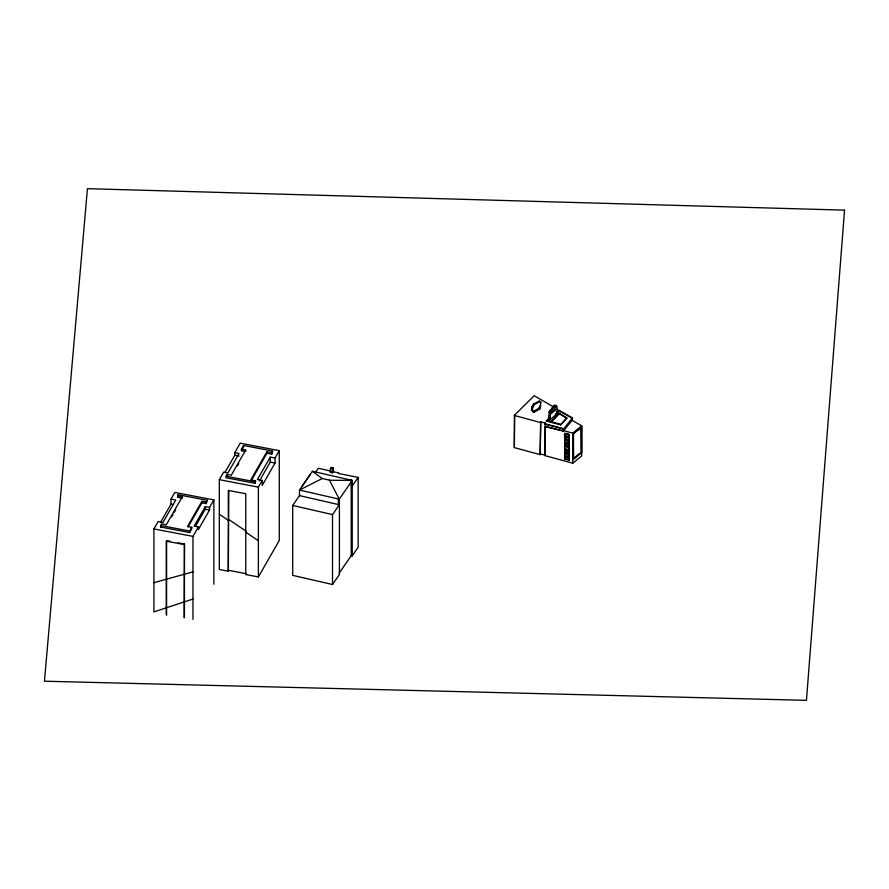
<?xml version="1.0" encoding="UTF-8"?>
<svg xmlns="http://www.w3.org/2000/svg" width="889" height="889" viewBox="0 0 889 889"><rect width="100%" height="100%" fill="white"/><g stroke="black" fill="none" stroke-linecap="round" stroke-linejoin="round"><path stroke-width="1.33" d="M553.469 406.251L549.235 411.996L549.146 419.308C547.057 413.429 560.659 395.094 556.392 414.285L555.325 413.874M531.478 410.251L531.9 406.795L533.478 403.984L539.201 401.106L540.868 402.139L540.023 408.84L533.744 412.463L532.855 411.951L532.855 410.707L531.478 410.251L533.744 411.218L540.023 407.595L539.134 407.084M532.355 410.762L532.778 407.306L534.367 404.495L540.09 401.617L540.868 402.139M556.392 405.917L553.669 410.207L550.258 412.963M192.969 599.03L153.908 611.899L153.908 528.933L158.142 521.554L162.943 522.465L175.766 500.063L170.977 499.151L170.977 504.163L160.842 521.854M170.977 499.151L174.811 492.45L213.871 499.907L213.871 584.195M177.611 495.684L178.144 494.74L207.237 500.296L206.215 502.074L201.936 501.263L187.479 526.499L191.757 527.31L191.757 528.855L189.635 532.567L160.542 527.01L161.476 523.843L166.276 524.754L182.401 496.595L177.611 495.684L177.611 497.218L182.401 498.14L182.401 496.595M160.542 527.01L161.476 525.388M177.611 497.218L178.144 494.74M171.655 516.909L172.999 514.564M174.344 512.22L175.689 509.875M188.168 526.833L201.936 502.796L201.936 501.263M189.635 532.567L189.635 531.022L191.757 527.31M228.806 490.95L228.317 571.205L219.316 569.493L219.316 479.671L223.639 472.137L227.906 472.959L239.074 453.468L234.796 452.657L234.796 455.246L224.95 472.437M234.796 452.657L240.219 443.189L279.279 450.645L279.279 540.456L258.377 576.95L245.775 574.538L245.775 493.762L228.317 490.428L228.317 571.205M201.936 502.796L206.215 503.619L207.237 500.296M209.548 507.441L205.281 506.63L194.113 526.11L198.391 526.933L198.391 529.511L209.548 510.03L209.548 507.441L213.871 499.907M184.145 617.877L184.456 544.024L178.078 542.801M195.424 526.41L205.281 509.219L205.281 506.63M241.43 449.189L243.553 445.478L272.645 451.034L271.712 452.657L266.911 451.745L250.776 479.904L255.576 480.816L255.043 483.305L225.95 477.749L226.973 474.426L231.251 475.237L245.708 450.001L241.43 449.189L241.43 450.734L245.708 451.545L245.708 450.001M241.43 450.734L243.019 447.945M192.969 619.411L192.969 536.389L198.391 526.933M237.441 465.969L238.819 463.569M251.454 480.271L266.911 453.279L266.911 451.745M255.043 483.305L255.576 480.816M266.911 453.279L271.712 454.201L272.645 451.034M275.045 458.024L270.245 457.113L257.41 479.515L262.211 480.438L262.211 485.45L275.045 463.047L275.045 458.024L279.279 450.645M259.444 480.993L270.245 462.124L270.245 457.113M258.377 576.95L258.377 487.139L262.211 480.438M245.775 574.538L246.253 573.705L228.806 570.371M339.154 573.172L351.233 555.669L352.233 555.903L352.233 480.416L312.428 471.27L299.482 490.05L299.482 495.618L292.703 505.452L292.703 575.361L332.519 584.506L339.409 574.505L339.409 499.018L338.409 498.785L338.409 505.652M315.384 472.548L318.34 468.259L331.186 471.214L330.419 472.326L332.553 472.815L333.319 471.703L333.319 467.858L331.186 467.37L330.419 468.481L330.419 472.326M339.287 499.196L299.482 490.05L322.318 478.504L329.452 480.149L339.287 499.196L352.233 480.416L329.397 480.238M332.553 472.815L332.553 468.97L333.319 467.858M332.519 584.506L332.519 514.598L339.287 504.763L299.482 495.618M333.319 471.703L338.742 472.948L338.387 473.47L358.145 477.404L352.233 485.983L351.233 485.75M352.233 555.903L358.145 547.313L358.145 477.404M572.116 418.541L572.472 417.997L572.116 420.319L581.706 425.853L581.706 455.924L572.783 463.191L545.057 455.646L545.368 423.086L540.701 421.808L540.168 454.635L514.331 447.6L514.553 415.152L534.189 395.716L553.014 406.595M514.331 447.6L514.553 415.152M540.168 454.635L540.701 421.808M581.706 425.853L572.783 433.132L563.67 430.654L563.67 428.954L544.846 424.142L545.368 423.086M544.846 424.142L545.368 423.508M545.057 426.464L563.437 431.009L545.057 426.464L545.057 455.646M562.915 429.076L563.137 431.387M563.459 429.22L572.116 418.197M563.67 430.654L572.116 420.319M564.737 433.354C562.559 436.221 571.571 438.677 569.016 434.521L569.016 460.18L564.737 459.013L564.737 433.354L569.016 434.521M564.893 436.643L569.171 437.81L564.893 436.643C562.959 439.633 570.805 441.766 569.171 437.81M564.971 440.033L569.249 441.2L564.971 440.033C562.881 443.178 570.871 445.356 569.249 441.2M565.015 444.8L569.304 445.967L569.304 444.089L565.015 442.922L565.015 444.8L569.304 445.967M564.937 446.222L569.227 447.389L564.937 446.222C562.559 449.79 571.227 452.145 569.227 447.389M564.948 450.39L569.227 451.556L564.948 450.39C563.026 453.334 570.716 455.424 569.227 451.556M564.871 453.912L569.16 455.079L564.871 453.912C563.037 456.79 570.716 458.88 569.16 455.079M564.937 456.946L569.216 458.113L564.937 456.946L564.737 459.013M569.016 460.18L569.216 458.113M549.146 412.074L551.858 409.173M560.659 424.898L566.726 417.786L556.225 411.718L566.726 418.363L560.659 424.898L546.368 421.053L550.102 417.152M551.502 421.853L559.581 413.652M550.802 421.664L559.048 413.352M546.368 421.053L550.313 417.541M556.281 405.606L554.869 405.262L553.147 406.606L554.169 406.995M550.258 414.452L556.392 409.118M548.591 421.064L558.103 412.796M573.249 433.665L581.317 427.387L581.317 452.434L573.494 458.813L573.249 433.665L581.317 427.387M573.249 458.724L579.117 453.935M557.736 410.507L558.625 409.996L572.472 417.997M572.472 418.341L558.603 410.74M558.136 411.007L558.948 410.54M153.908 582.684L192.969 571.86M234.796 455.246L239.074 456.057M270.245 462.124L275.045 463.047M225.95 476.204L255.043 481.76M219.316 479.671L258.377 487.139M205.281 509.219L209.548 510.03M170.977 504.163L173.377 504.619M160.542 525.466L189.635 531.022M153.908 528.933L192.969 536.389M167.877 540.856L170.432 541.345M184.145 544.568L166.287 541.157L166.287 614.466M330.419 468.481L332.553 468.97M310.239 474.448L301.904 486.539M292.703 505.452L332.519 514.598M546.368 420.464L560.659 424.32M544.846 423.72L563.459 428.787M514.331 415.419L540.168 422.453M566.015 433.388L568.16 433.965M564.948 435.488L569.227 436.655M564.893 438.521L569.171 439.688M564.971 441.989L569.249 443.155M564.937 448.612L569.227 449.778M564.948 452.168L569.227 453.334M564.871 455.713L569.16 456.879M564.937 458.768L569.216 459.935M540.701 453.99L545.368 455.268M548.035 418.986L550.258 419.619L550.258 412.385L549.235 411.996M554.869 405.262L556.392 405.795M554.058 405.806L555.08 406.195M551.68 408.195L552.702 408.584M550.169 410.207L551.191 410.596M549.513 411.285L550.535 411.674M581.317 452.434L581.073 427.287M539.99 405.495L540.868 405.995M533.478 403.984L534.367 404.495M539.134 408.329L540.023 408.84M531.9 406.795L532.778 407.306M532.855 410.707L533.744 411.218L533.744 412.463M539.201 401.106L539.99 401.639M246.253 531.333L228.806 519.498L228.317 520.332L219.316 514.22M245.775 532.178L258.377 540.734M312.428 471.27L322.263 478.593M573.494 433.765L573.494 458.813M572.783 433.132L572.783 463.191M566.726 417.786L566.726 418.363M351.233 480.182L351.233 555.669M271.712 452.657L271.712 454.201M243.553 445.478L243.553 447.023M226.973 474.426L226.973 475.971M206.215 502.074L206.215 503.619M184.456 544.024L184.445 617.366M166.61 540.612L166.587 615.277M844.55 210.148L806.445 700.332L44.45 681.207L87.444 188.668L844.55 210.148M581.673 426.598L573.138 433.554L573.138 459.613L581.673 452.645L581.673 426.598"/></g></svg>
